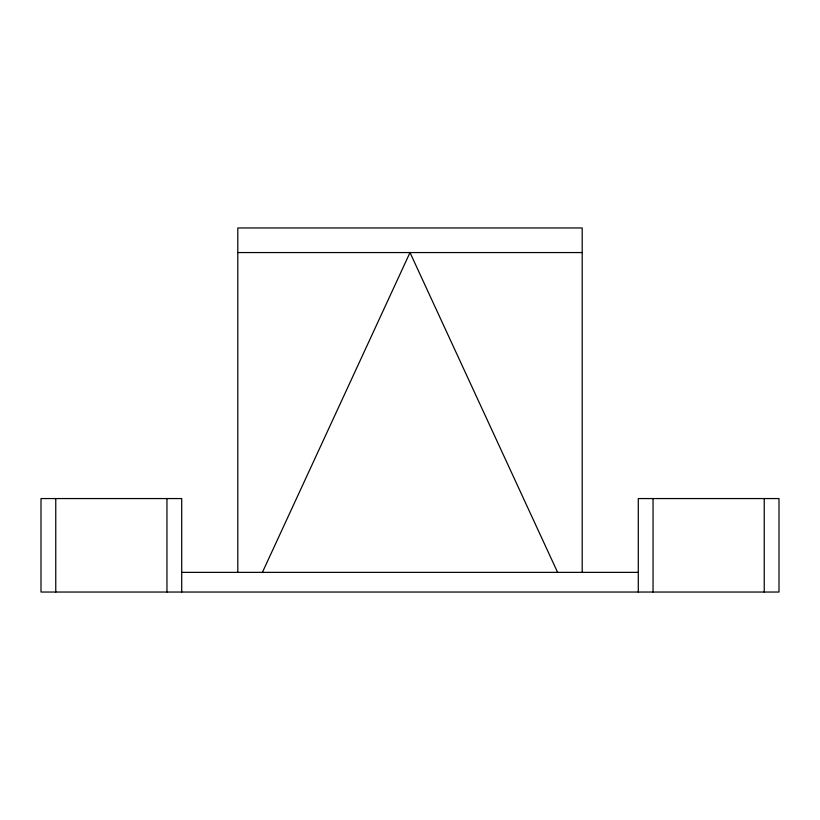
<?xml version="1.0" encoding="UTF-8"?>
<svg xmlns="http://www.w3.org/2000/svg" width="820" height="820" viewBox="0 0 820 820"><rect width="100%" height="100%" fill="white"/><g stroke="black" fill="none" stroke-linecap="round" stroke-linejoin="round"><path stroke-width="1.23" d="M262.4 572.36L410 252.56L557.6 572.36M237.8 252.56L582.2 252.56M181.712 572.36L638.288 572.36M764.24 498.56L764.24 592.04M653.048 498.56L653.048 592.04M638.288 592.04L638.288 498.56L779 498.56L779 592.04L41 592.04L41 498.56L181.712 498.56L181.712 592.04M582.2 572.36L582.2 227.96L237.8 227.96L237.8 572.36M166.952 498.56L166.952 592.04M55.76 498.56L55.76 592.04"/></g></svg>
